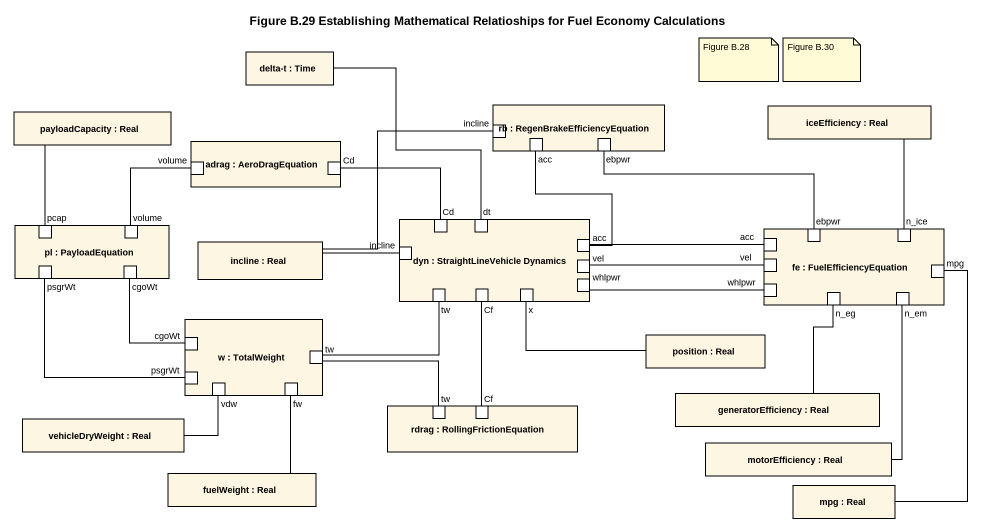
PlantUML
@startuml
title Figure B.29 Establishing Mathematical Relatioships for Fuel Economy Calculations
rectangle "delta-t : Time" as delta_t
rectangle "payloadCapacity : Real" as payloadCapacity
rectangle "rb : RegenBrakeEfficiencyEquation" as rb {
  port incline #FFFFFF
  port acc #FFFFFF
  port ebpwr #FFFFFF
}
rectangle "iceEfficiency : Real" as iceEfficiency
rectangle "adrag : AeroDragEquation" as adrag {
  port volume #FFFFFF
  port Cd #FFFFFF
}
rectangle "pl : PayloadEquation" as pl {
  port pcap #FFFFFF
  port "volume" as volume_2 #FFFFFF
  port psgrWt #FFFFFF
  port cgoWt #FFFFFF
}
rectangle "dyn : StraightLineVehicle Dynamics" as dyn {
  port "Cd" as Cd_2 #FFFFFF
  port dt #FFFFFF
  port "incline" as incline_3 #FFFFFF
  port "acc" as acc_3 #FFFFFF
  port vel #FFFFFF
  port tw #FFFFFF
  port Cf #FFFFFF
  port "x" as x_ #FFFFFF
  port whlpwr #FFFFFF
}
rectangle "fe : FuelEfficiencyEquation" as fe {
  port "acc" as acc_2 #FFFFFF
  port "ebpwr" as ebpwr_2 #FFFFFF
  port n_ice #FFFFFF
  port "vel" as vel_2 #FFFFFF
  port mpg #FFFFFF
  port "whlpwr" as whlpwr_2 #FFFFFF
  port n_eg #FFFFFF
  port n_em #FFFFFF
}
rectangle "incline : Real" as incline_2
rectangle "w : TotalWeight" as w {
  port "cgoWt" as cgoWt_2 #FFFFFF
  port "tw" as tw_2 #FFFFFF
  port "psgrWt" as psgrWt_2 #FFFFFF
  port vdw #FFFFFF
  port fw #FFFFFF
}
rectangle "position : Real" as position
rectangle "generatorEfficiency : Real" as generatorEfficiency
rectangle "vehicleDryWeight : Real" as vehicleDryWeight
rectangle "rdrag : RollingFrictionEquation" as rdrag {
  port "tw" as tw_3 #FFFFFF
  port "Cf" as Cf_2 #FFFFFF
}
rectangle "motorEfficiency : Real" as motorEfficiency
rectangle "fuelWeight : Real" as fuelWeight
rectangle "mpg : Real" as mpg_2
delta_t -- dt
payloadCapacity -- pcap
iceEfficiency -- n_ice
ebpwr -right- ebpwr_2
Cd -right- Cd_2
volume_2 -up- volume
incline_2 -right- incline
incline_2 -right- incline_3
acc_3 -up- acc
acc_3 -right- acc_2
vel -right- vel_2
tw -left- tw_2
whlpwr -right- whlpwr_2
cgoWt_2 -up- cgoWt
position -left- x_
psgrWt_2 -up- psgrWt
generatorEfficiency -up- n_eg
vehicleDryWeight -right- vdw
tw_3 -left- tw_2
Cf_2 -up- Cf
motorEfficiency -up- n_em
fuelWeight -up- fw
mpg_2 -up- mpg
note as N1
  Figure B.28
end note
note as N2
  Figure B.30
end note
@enduml
